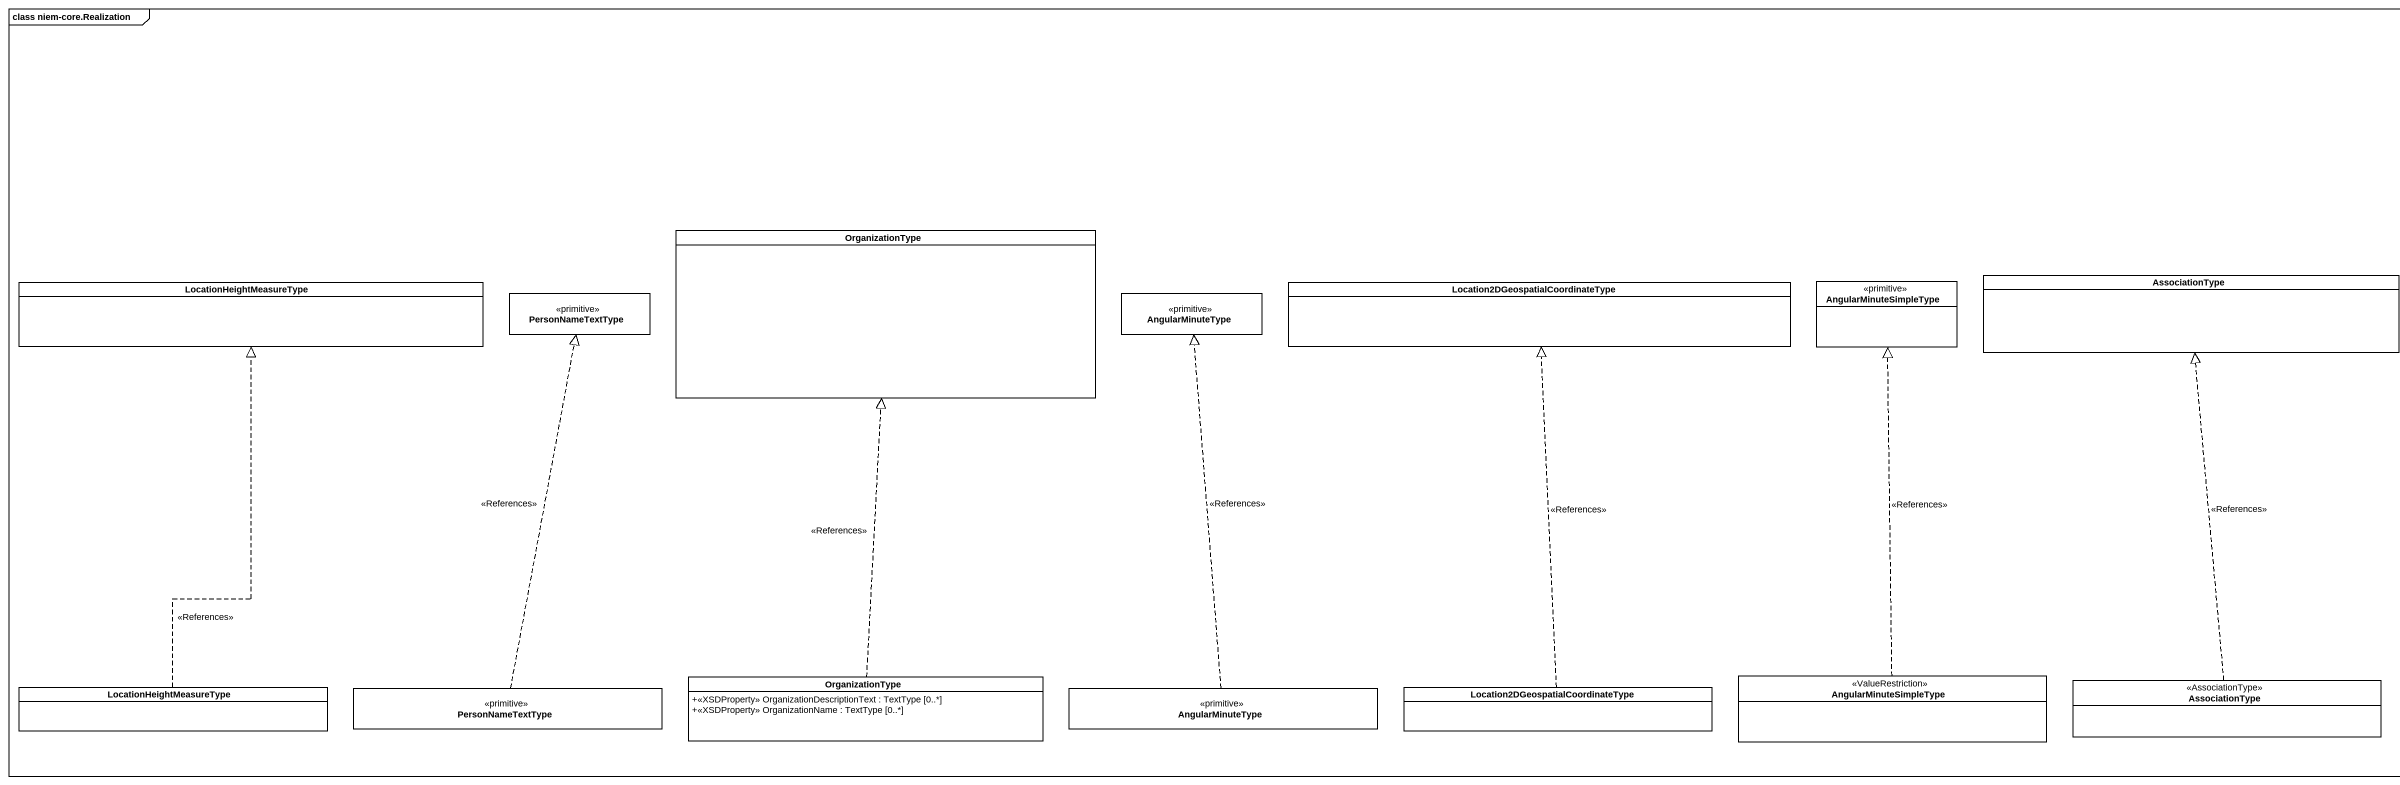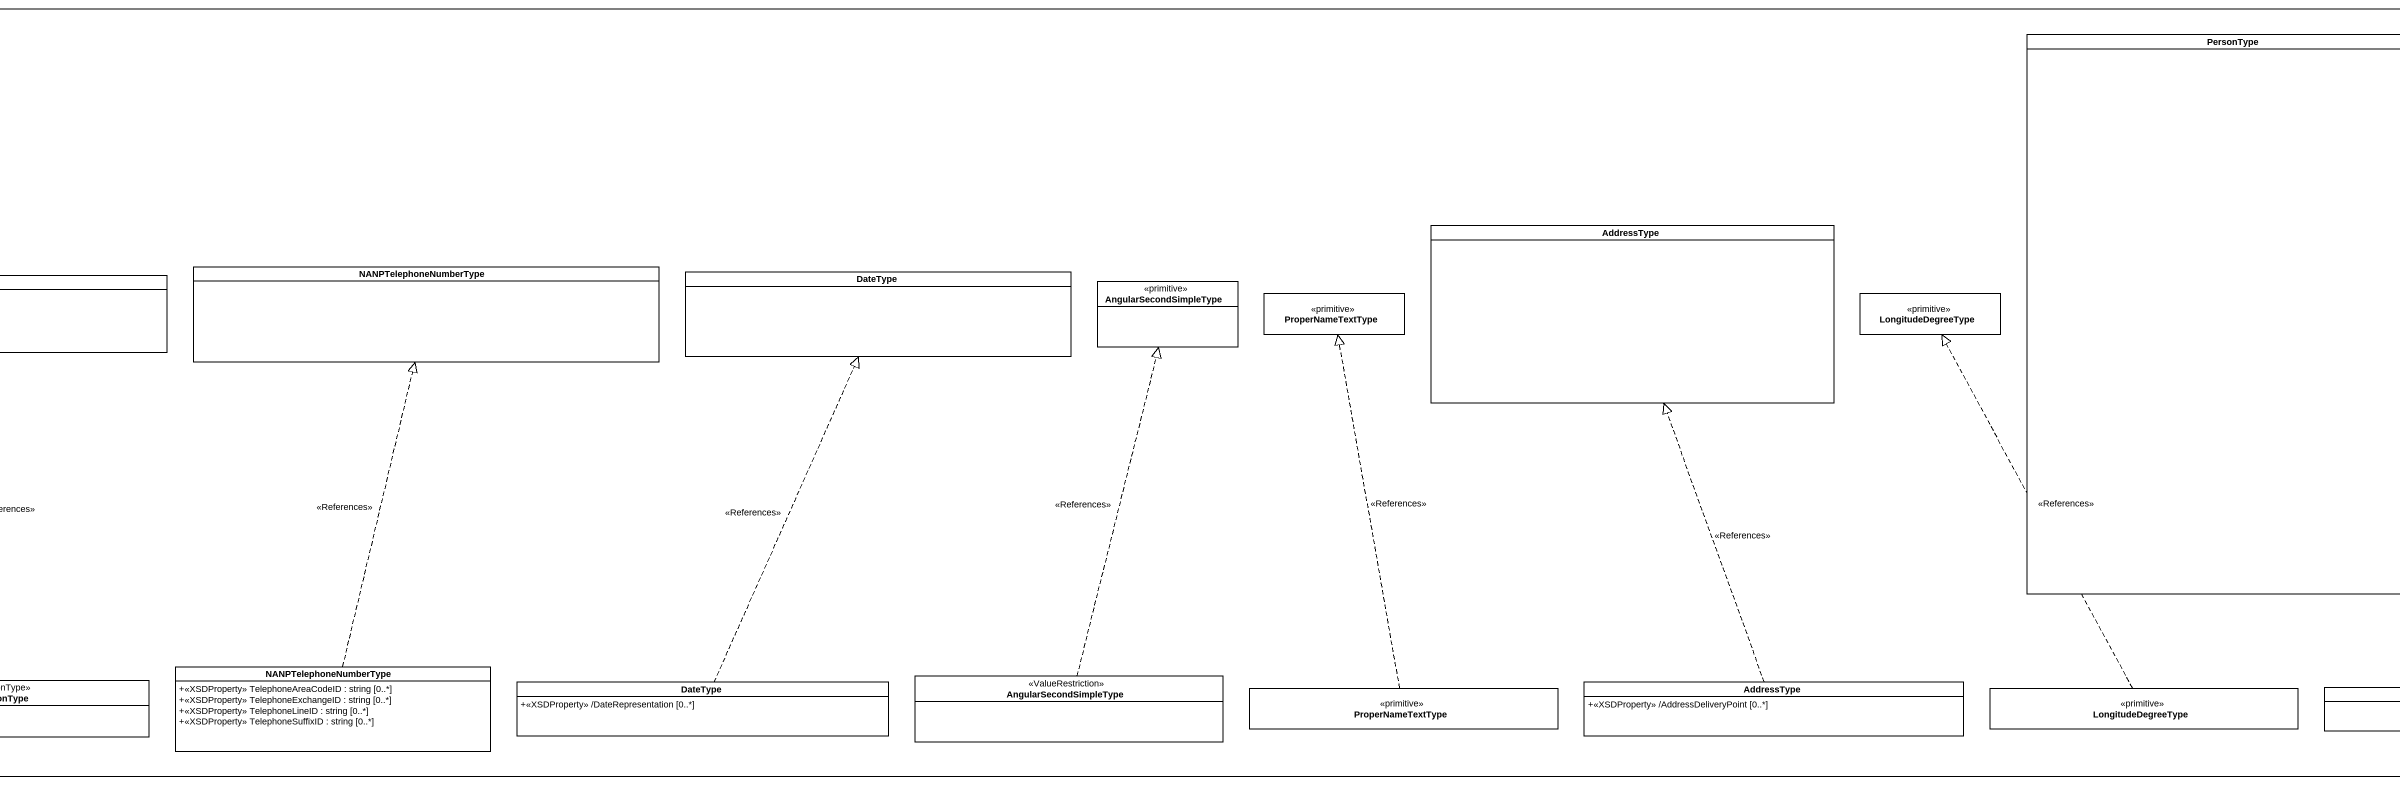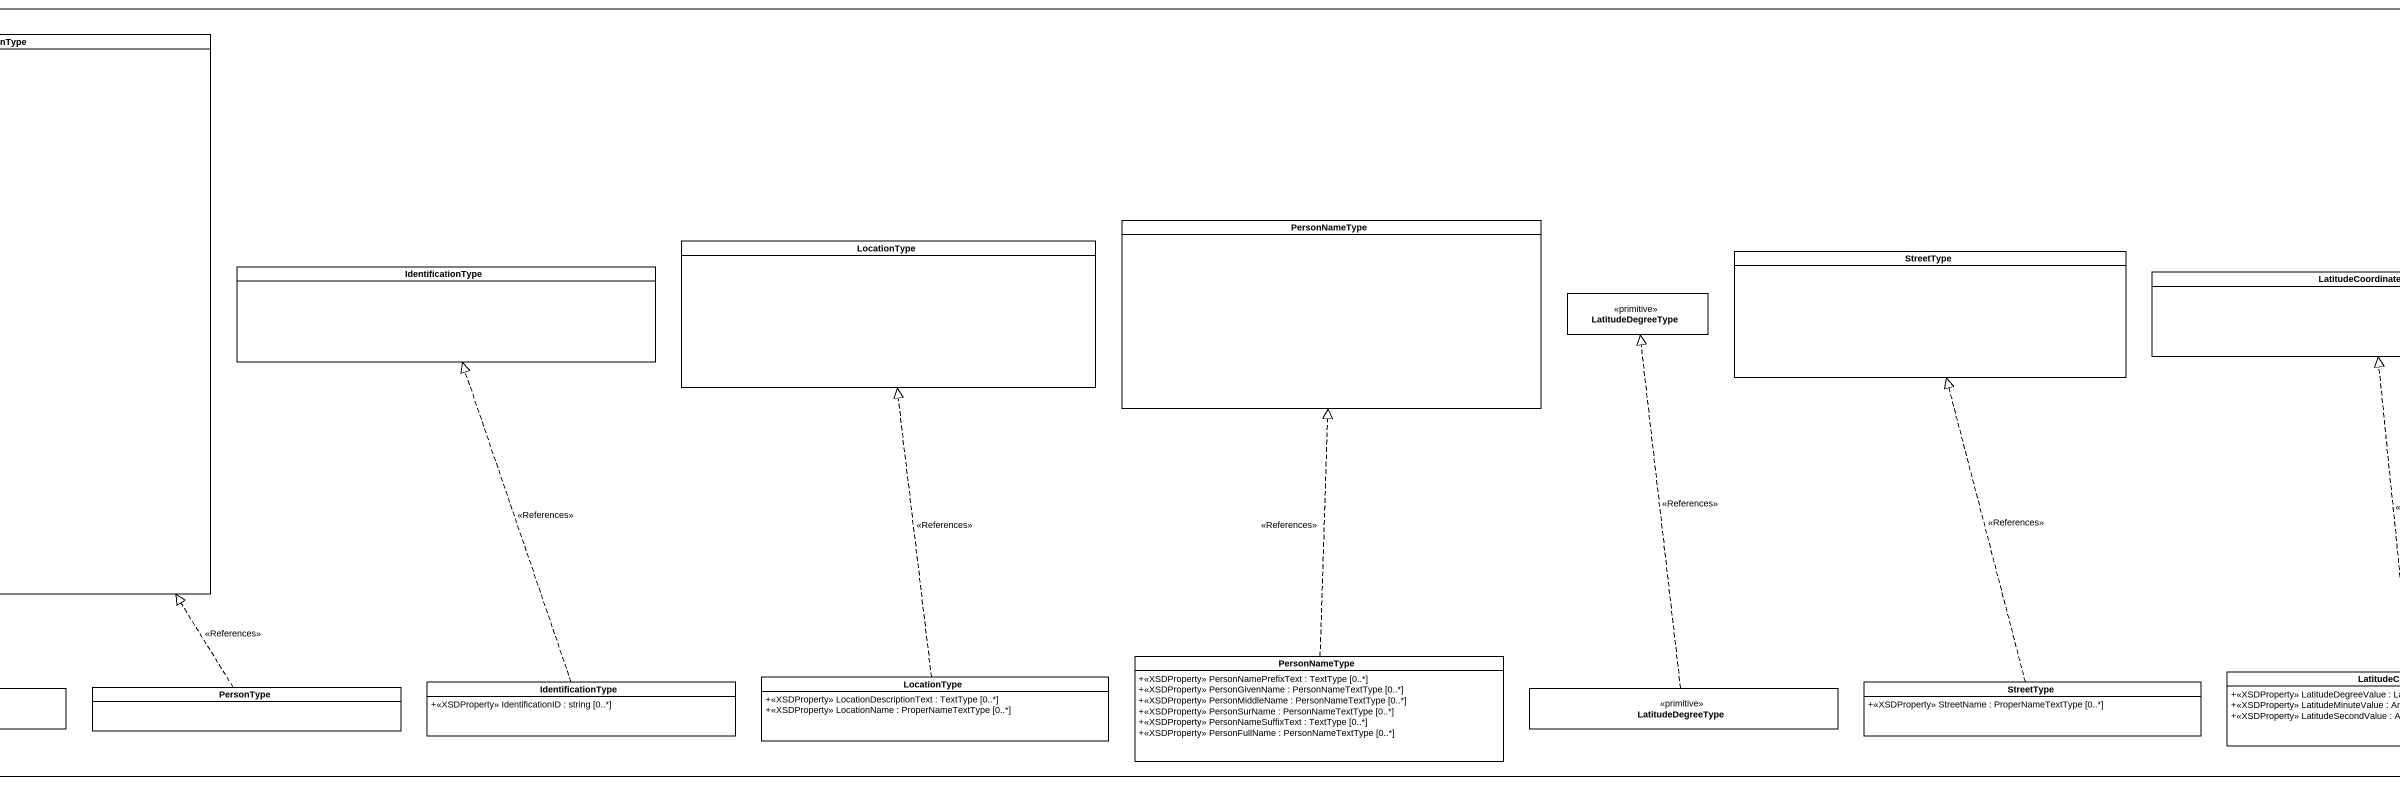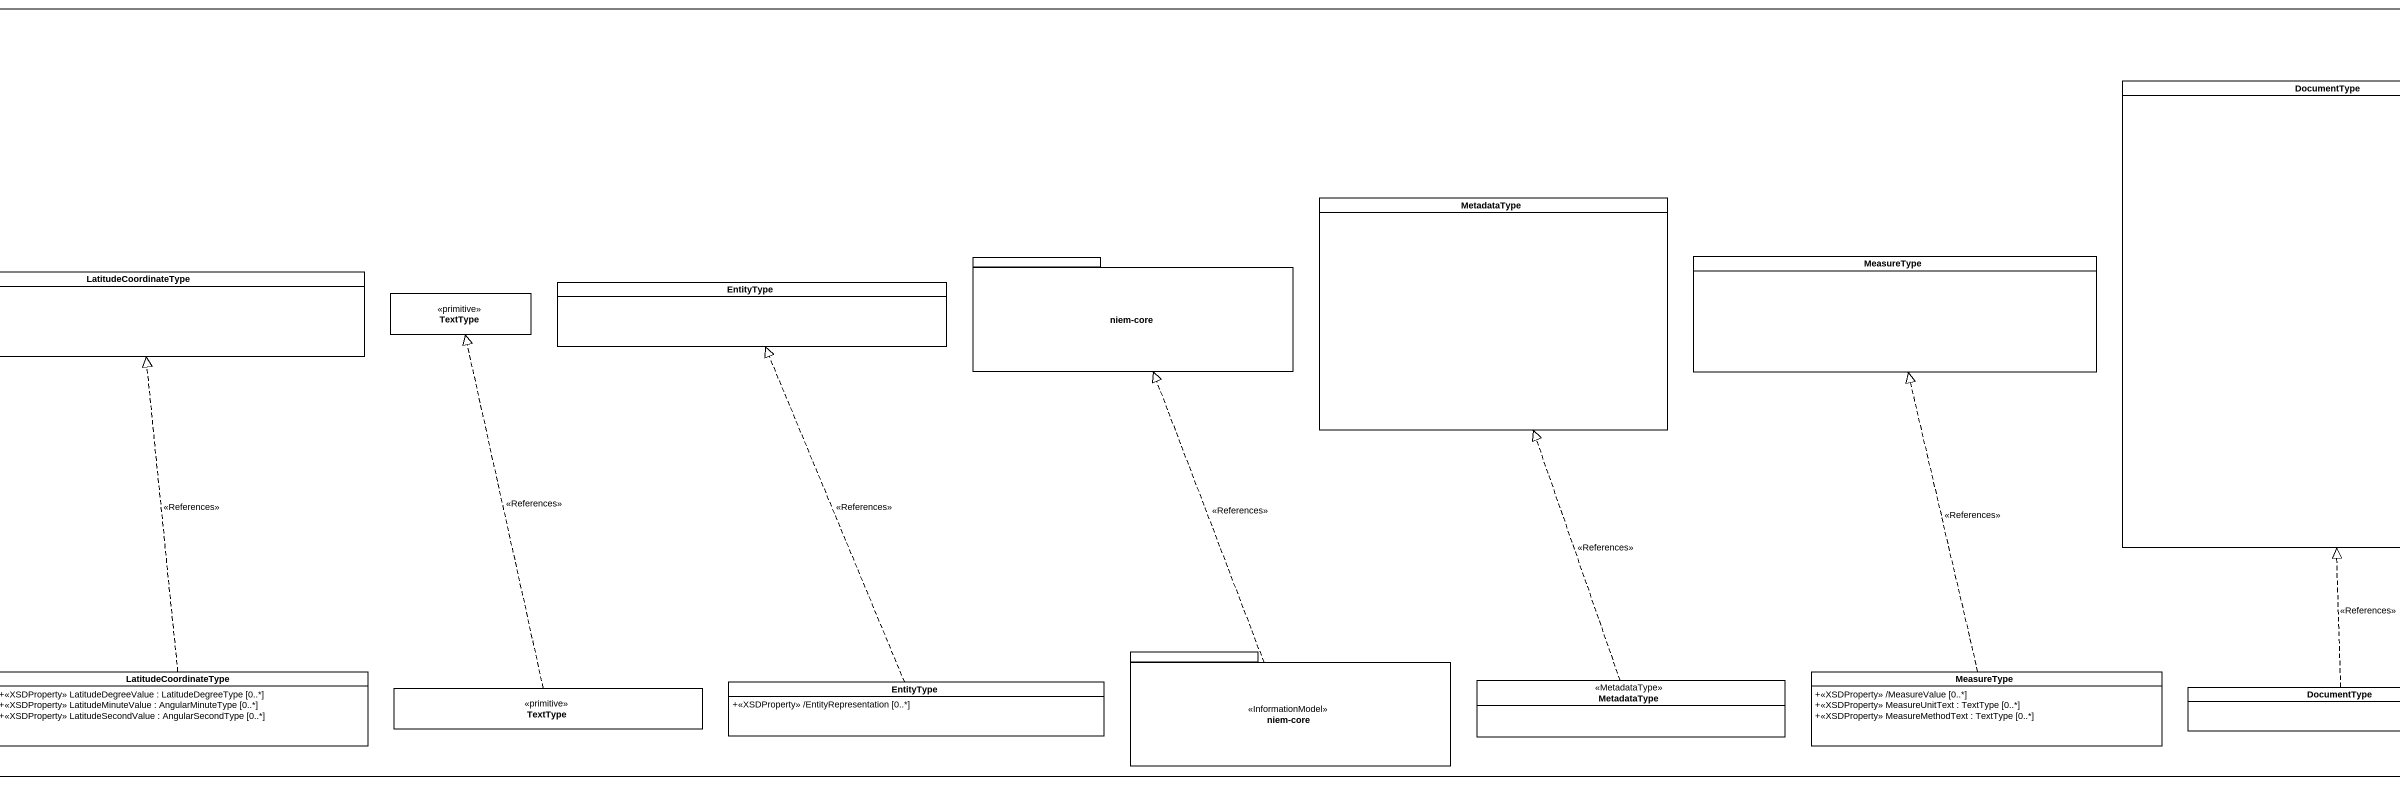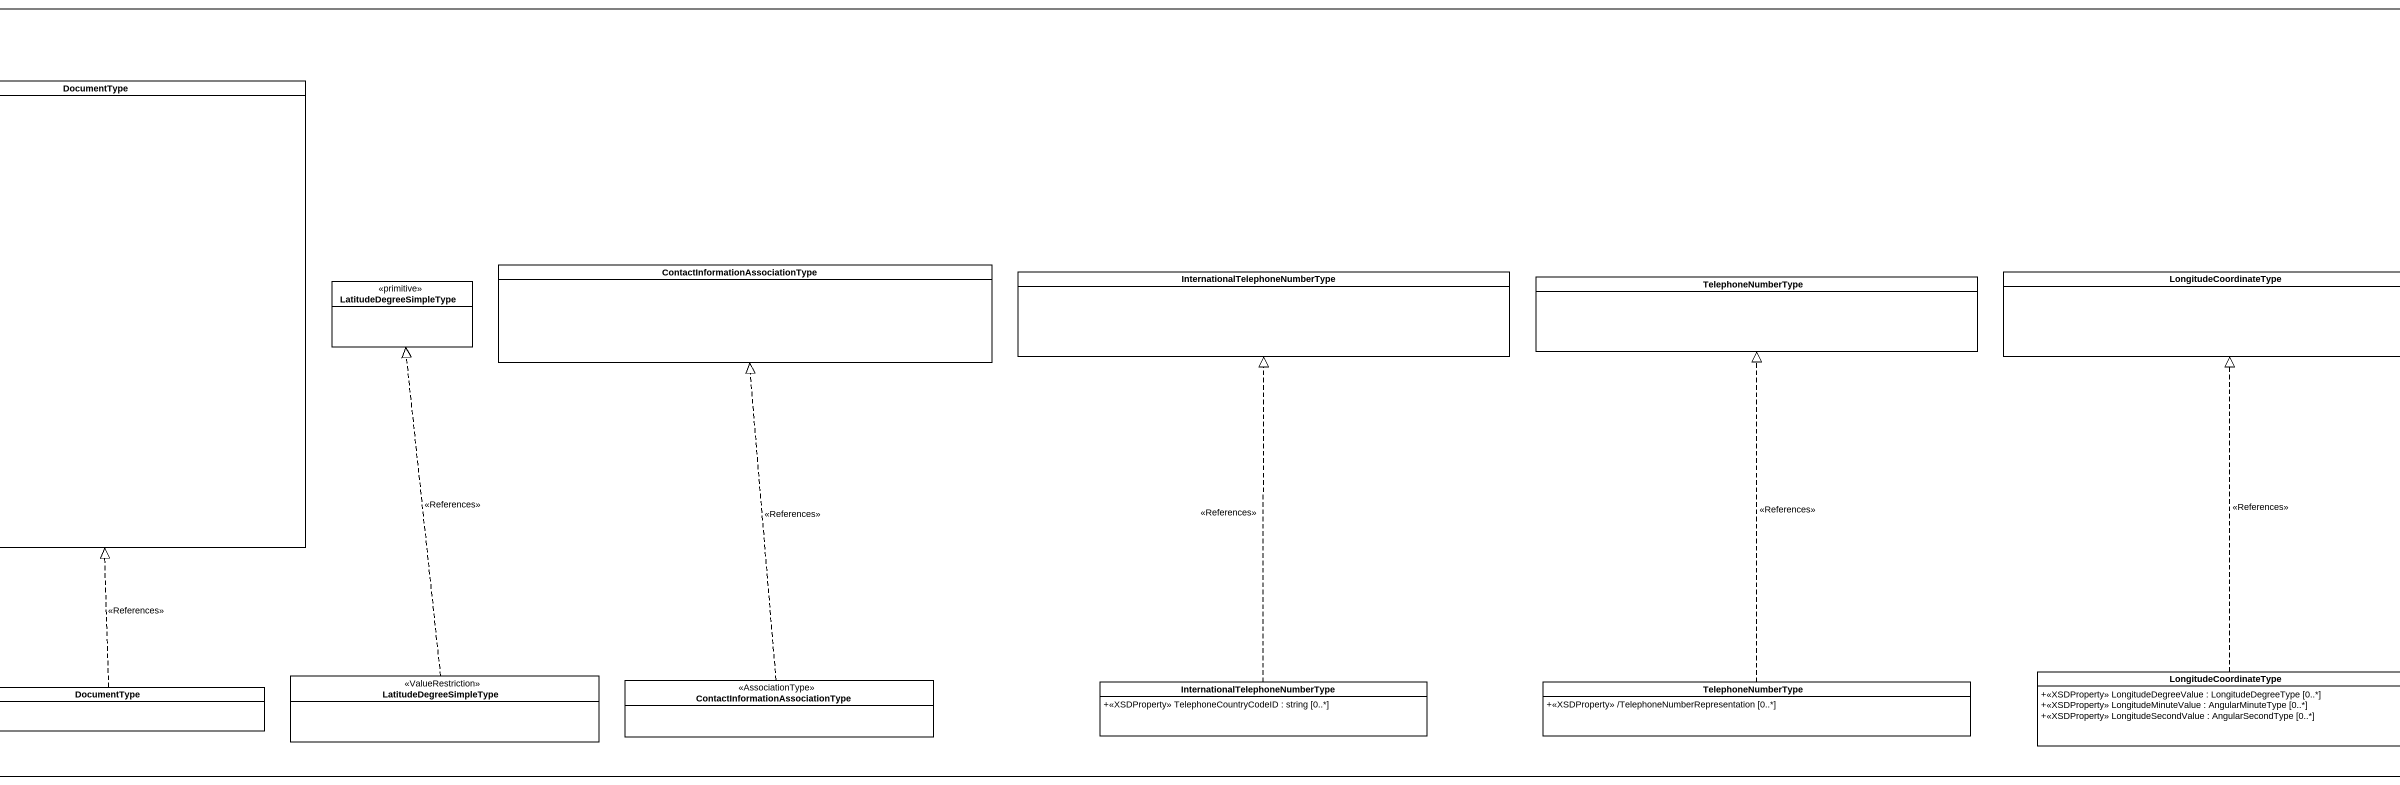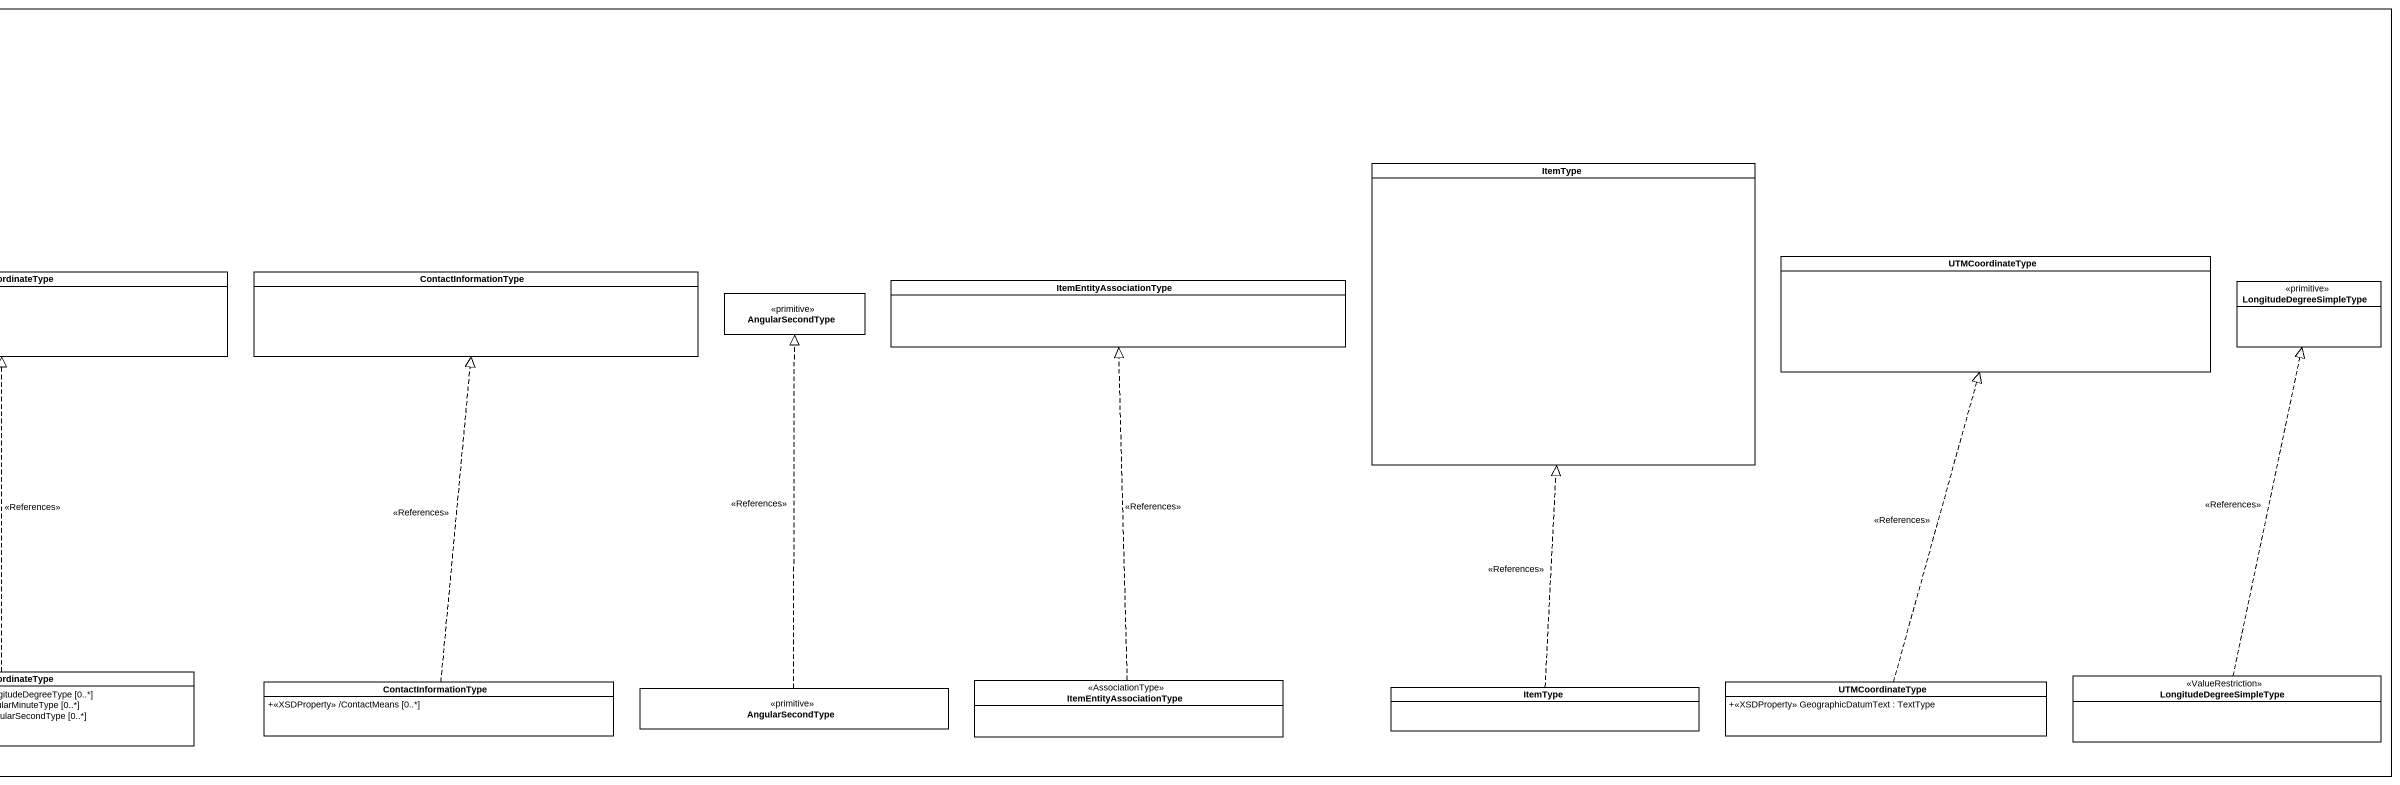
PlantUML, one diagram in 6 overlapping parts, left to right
@startuml
mainframe class niem-core.Realization
hide circle
hide empty members
skinparam classAttributeIconSize 0
class PersonType
class DocumentType
class MetadataType
class ItemType
class OrganizationType
class AddressType
class PersonNameType
class AssociationType
class NANPTelephoneNumberType
class DateType
class IdentificationType
class LocationType
class StreetType
class LatitudeCoordinateType
package "niem-core" as niem_core {
}
class MeasureType
class "ContactInformationAssociationType" as ContactInformationAssociatio
class "InternationalTelephoneNumberType" as InternationalTelephoneNumber
class LongitudeCoordinateType
class ContactInformationType
class UTMCoordinateType
class LocationHeightMeasureType
class PersonNameTextType <<primitive>>
class AngularMinuteType <<primitive>>
class "Location2DGeospatialCoordinateType" as Location2DGeospatialCoordina
class AngularMinuteSimpleType <<primitive>>
class AngularSecondSimpleType <<primitive>>
class ProperNameTextType <<primitive>>
class LongitudeDegreeType <<primitive>>
class LatitudeDegreeType <<primitive>>
class TextType <<primitive>>
class EntityType
class LatitudeDegreeSimpleType <<primitive>>
class TelephoneNumberType
class AngularSecondType <<primitive>>
class ItemEntityAssociationType
class LongitudeDegreeSimpleType <<primitive>>
class "PersonNameType" as PersonNameType_2 {
  +<<XSDProperty>> PersonNamePrefixText : TextType [0..*]
  +<<XSDProperty>> PersonGivenName : PersonNameTextType [0..*]
  +<<XSDProperty>> PersonMiddleName : PersonNameTextType [0..*]
  +<<XSDProperty>> PersonSurName : PersonNameTextType [0..*]
  +<<XSDProperty>> PersonNameSuffixText : TextType [0..*]
  +<<XSDProperty>> PersonFullName : PersonNameTextType [0..*]
}
package "niem-core" as niem_core_2 <<InformationModel>> {
}
class "LocationHeightMeasureType" as LocationHeightMeasureType_2
class "PersonNameTextType" as PersonNameTextType_2 <<primitive>>
class "OrganizationType" as OrganizationType_2 {
  +<<XSDProperty>> OrganizationDescriptionText : TextType [0..*]
  +<<XSDProperty>> OrganizationName : TextType [0..*]
}
class "AngularMinuteType" as AngularMinuteType_2 <<primitive>>
class "Location2DGeospatialCoordinateType" as Location2DGeospatialCoordina_2
class "AngularMinuteSimpleType" as AngularMinuteSimpleType_2 <<ValueRestriction>>
class "AssociationType" as AssociationType_2 <<AssociationType>>
class "NANPTelephoneNumberType" as NANPTelephoneNumberType_2 {
  +<<XSDProperty>> TelephoneAreaCodeID : string [0..*]
  +<<XSDProperty>> TelephoneExchangeID : string [0..*]
  +<<XSDProperty>> TelephoneLineID : string [0..*]
  +<<XSDProperty>> TelephoneSuffixID : string [0..*]
}
class "DateType" as DateType_2 {
  +<<XSDProperty>> /DateRepresentation [0..*]
}
class "AngularSecondSimpleType" as AngularSecondSimpleType_2 <<ValueRestriction>>
class "ProperNameTextType" as ProperNameTextType_2 <<primitive>>
class "AddressType" as AddressType_2 {
  +<<XSDProperty>> /AddressDeliveryPoint [0..*]
}
class "LongitudeDegreeType" as LongitudeDegreeType_2 <<primitive>>
class "PersonType" as PersonType_2
class "IdentificationType" as IdentificationType_2 {
  +<<XSDProperty>> IdentificationID : string [0..*]
}
class "LocationType" as LocationType_2 {
  +<<XSDProperty>> LocationDescriptionText : TextType [0..*]
  +<<XSDProperty>> LocationName : ProperNameTextType [0..*]
}
class "LatitudeDegreeType" as LatitudeDegreeType_2 <<primitive>>
class "StreetType" as StreetType_2 {
  +<<XSDProperty>> StreetName : ProperNameTextType [0..*]
}
class "LatitudeCoordinateType" as LatitudeCoordinateType_2 {
  +<<XSDProperty>> LatitudeDegreeValue : LatitudeDegreeType [0..*]
  +<<XSDProperty>> LatitudeMinuteValue : AngularMinuteType [0..*]
  +<<XSDProperty>> LatitudeSecondValue : AngularSecondType [0..*]
}
class "TextType" as TextType_2 <<primitive>>
class "EntityType" as EntityType_2 {
  +<<XSDProperty>> /EntityRepresentation [0..*]
}
class "MetadataType" as MetadataType_2 <<MetadataType>>
class "MeasureType" as MeasureType_2 {
  +<<XSDProperty>> /MeasureValue [0..*]
  +<<XSDProperty>> MeasureUnitText : TextType [0..*]
  +<<XSDProperty>> MeasureMethodText : TextType [0..*]
}
class "DocumentType" as DocumentType_2
class "LatitudeDegreeSimpleType" as LatitudeDegreeSimpleType_2 <<ValueRestriction>>
class "ContactInformationAssociationType" as ContactInformationAssociatio_2 <<AssociationType>>
class "InternationalTelephoneNumberType" as InternationalTelephoneNumber_2 {
  +<<XSDProperty>> TelephoneCountryCodeID : string [0..*]
}
class "TelephoneNumberType" as TelephoneNumberType_2 {
  +<<XSDProperty>> /TelephoneNumberRepresentation [0..*]
}
class "LongitudeCoordinateType" as LongitudeCoordinateType_2 {
  +<<XSDProperty>> LongitudeDegreeValue : LongitudeDegreeType [0..*]
  +<<XSDProperty>> LongitudeMinuteValue : AngularMinuteType [0..*]
  +<<XSDProperty>> LongitudeSecondValue : AngularSecondType [0..*]
}
class "ContactInformationType" as ContactInformationType_2 {
  +<<XSDProperty>> /ContactMeans [0..*]
}
class "AngularSecondType" as AngularSecondType_2 <<primitive>>
class "ItemEntityAssociationType" as ItemEntityAssociationType_2 <<AssociationType>>
class "ItemType" as ItemType_2
class "UTMCoordinateType" as UTMCoordinateType_2 {
  +<<XSDProperty>> GeographicDatumText : TextType
}
class "LongitudeDegreeSimpleType" as LongitudeDegreeSimpleType_2 <<ValueRestriction>>
PersonNameType_2 .up.|> PersonNameType : <<References>>
niem_core_2 .up.|> niem_core : <<References>>
LocationHeightMeasureType_2 .up.|> LocationHeightMeasureType : <<References>>
PersonNameTextType_2 .up.|> PersonNameTextType : <<References>>
OrganizationType_2 .up.|> OrganizationType : <<References>>
AngularMinuteType_2 .up.|> AngularMinuteType : <<References>>
Location2DGeospatialCoordina_2 .up.|> Location2DGeospatialCoordina : <<References>>
AngularMinuteSimpleType_2 .up.|> AngularMinuteSimpleType : <<References>>
AssociationType_2 .up.|> AssociationType : <<References>>
NANPTelephoneNumberType_2 .up.|> NANPTelephoneNumberType : <<References>>
DateType_2 .up.|> DateType : <<References>>
AngularSecondSimpleType_2 .up.|> AngularSecondSimpleType : <<References>>
ProperNameTextType_2 .up.|> ProperNameTextType : <<References>>
AddressType_2 .up.|> AddressType : <<References>>
LongitudeDegreeType_2 .up.|> LongitudeDegreeType : <<References>>
PersonType_2 .up.|> PersonType : <<References>>
IdentificationType_2 .up.|> IdentificationType : <<References>>
LocationType_2 .up.|> LocationType : <<References>>
LatitudeDegreeType_2 .up.|> LatitudeDegreeType : <<References>>
StreetType_2 .up.|> StreetType : <<References>>
LatitudeCoordinateType_2 .up.|> LatitudeCoordinateType : <<References>>
TextType_2 .up.|> TextType : <<References>>
EntityType_2 .up.|> EntityType : <<References>>
MetadataType_2 .up.|> MetadataType : <<References>>
MeasureType_2 .up.|> MeasureType : <<References>>
DocumentType_2 .up.|> DocumentType : <<References>>
LatitudeDegreeSimpleType_2 .up.|> LatitudeDegreeSimpleType : <<References>>
ContactInformationAssociatio_2 .up.|> ContactInformationAssociatio : <<References>>
InternationalTelephoneNumber_2 .up.|> InternationalTelephoneNumber : <<References>>
TelephoneNumberType_2 .up.|> TelephoneNumberType : <<References>>
LongitudeCoordinateType_2 .up.|> LongitudeCoordinateType : <<References>>
ContactInformationType_2 .up.|> ContactInformationType : <<References>>
AngularSecondType_2 .up.|> AngularSecondType : <<References>>
ItemEntityAssociationType_2 .up.|> ItemEntityAssociationType : <<References>>
ItemType_2 .up.|> ItemType : <<References>>
UTMCoordinateType_2 .up.|> UTMCoordinateType : <<References>>
LongitudeDegreeSimpleType_2 .up.|> LongitudeDegreeSimpleType : <<References>>
@enduml
